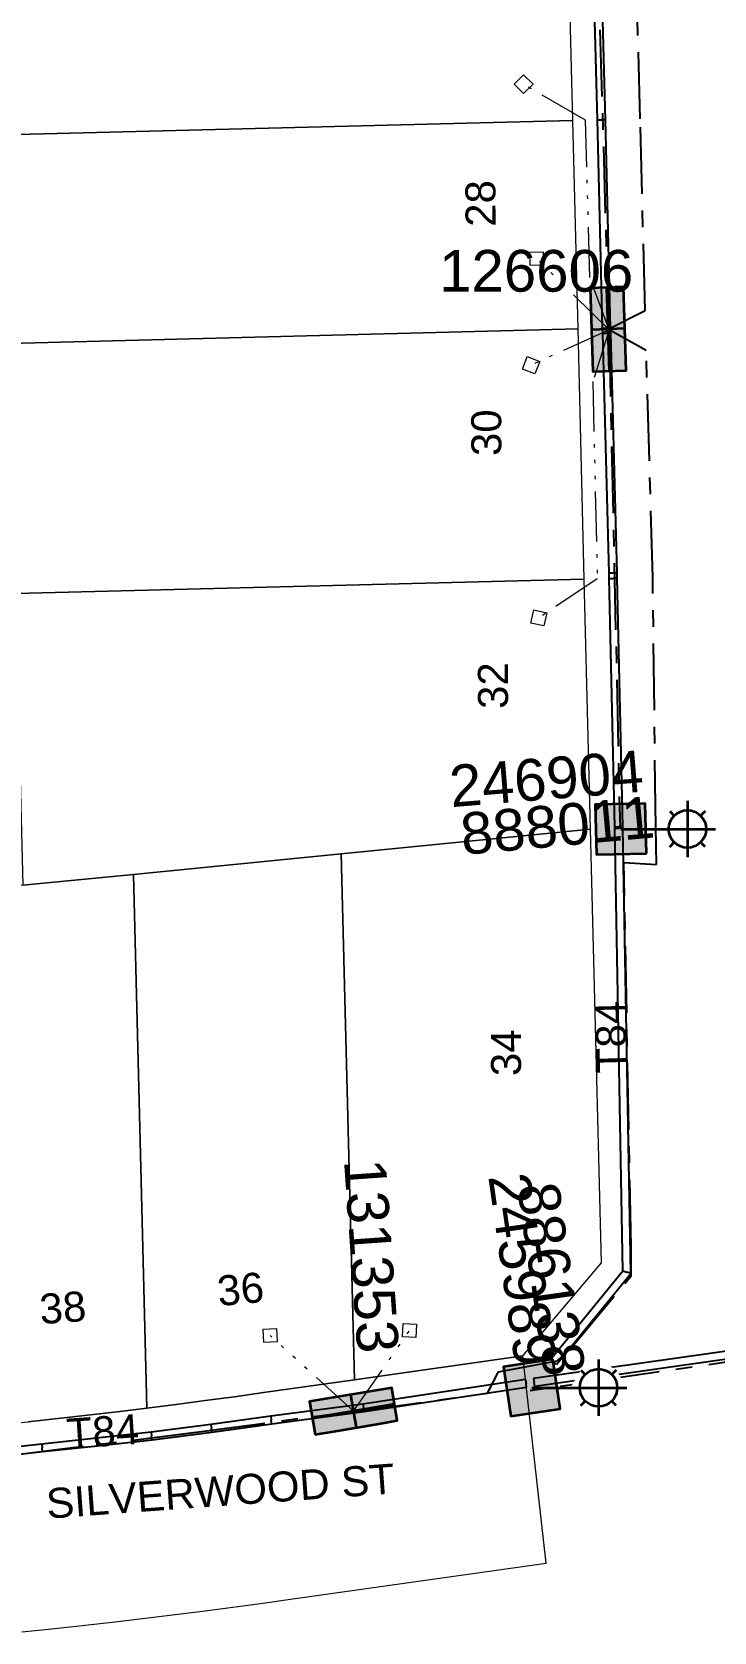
# Model space of a CAD drawing. Header units: metres. Extents: x 293418 to 294566, y 6233478 to 6234177.
# Drawn here: x 293951.8 to 293992.7, y 6233479.8 to 6233575.8 of the extents above; entities that cross this region are included whole.
import ezdxf
from ezdxf.enums import TextEntityAlignment as Align

# ---------------------------------------------------------------- set-up
doc = ezdxf.new("R2010")
doc.units = ezdxf.units.M
doc.linetypes.add('Cable Exist UG', pattern=[7, 4, -1, 1, -1])
doc.linetypes.add('PHANTOMX2', pattern=[6.6, 3, -0.75, 0.2, -0.75, 0.2, -0.75, 0.2, -0.75])
doc.layers.get('0').update_dxf_attribs({"color": 6})
for name, color, linetype, lineweight in [('_User_LV_Exist', 5, 'Continuous', 35), ('Cadastre Land Parcels_SP_EXT', 118, 'Continuous', 15), ('Cadastre Roads_SP_EXT', 218, 'Continuous', 15), ('Mains_LV_EXT', 163, 'Continuous', 25), ('Mains_LV_SL_EXT', 135, 'Continuous', 25), ('Services_SP_EXT', 42, 'PHANTOMX2', 20)]:
    doc.layers.add(name, color=color, linetype=linetype, lineweight=lineweight)
for name, color, linetype in [('Duct_SP_EXT', 30, 'Continuous'), ('Equip_SP_SL_EXT', 7, 'Continuous'), ('SupportsUG_SP_LV_EXT', 7, 'Continuous'), ('SupportsUG_SP_LV_SL_EXT', 7, 'Continuous')]:
    doc.layers.add(name, color=color, linetype=linetype)
doc.layers.add('Features_HIDE', color=1, linetype='Continuous', plot=False)
doc.styles.add('COLUMN_LABEL', font='arial.ttf', dxfattribs={"height": 2})
doc.styles.add('iecARIAL', font='arial.ttf', dxfattribs={"height": 2})
doc.styles.add('POLE_LABEL', font='arial.ttf', dxfattribs={"height": 2})
doc.styles.add('SL_LABEL', font='arial.ttf', dxfattribs={"height": 2})
doc.styles.get("Standard").update_dxf_attribs({"font": 'arial.ttf'})

# ---------------------------------------------------------------- blocks, each defined once
blk = doc.blocks.new('SL_LANTERN_EXT')
at = {"flags": 9}
for tag, p in [('LRATECODE', (-7.4, 0)), ('LOUTREACHVOCAB', (-7.2, 0)), ('LOUTREACH', (-7, 0)), ('LANTNUMBER', (-6.6, 0)), ('LNEW', (-6.4, 0)), ('LMASTVOCAB', (-6.2, 0)), ('LMAST', (-6, 0)), ('LLAMPVOCAB', (-5.8, 0)), ('LLAMP', (-5.6, 0)), ('LEXIST', (-5.4, 0)), ('LCHARGE3PERCENT', (-5.2, 0)), ('LCHARGE3', (-5, 0)), ('LCHARGE2PERCENT', (-4.8, 0)), ('LCHARGE2', (-4.6, 0)), ('LCHARGE1PERCENT', (-4.4, 0)), ('LCHARGE1', (-4.2, 0)), ('LCATEGORY', (-4, 0)), ('LBRACKETVOCAB', (-3.8, 0)), ('LBRACKET', (-3.6, 0)), ('LKINGHEIGHT', (-3.4, 0)), ('CREPLACE', (-3.2, 0)), ('CREMOVE', (-3, 0)), ('CNUMBER', (-2.8, 0)), ('CNEW', (-2.6, 0)), ('CEXIST', (-2.4, 0)), ('USAGE', (-2.2, 0)), ('STATE', (-2, 0)), ('OWNED_BY', (-1.8, 0)), ('ORIENTATION', (-1.6, 0)), ('OPERATING_VOLTAGE', (-1.4, 0)), ('NO_PHASES', (-1.2, 0)), ('LANTERN_TYPE', (-1, 0)), ('LANTERN_PURPOSE', (-0.8, 0)), ('CONTROL_TYPE', (-0.6, 0)), ('CONSTRUCTED_VOLTAGE', (-0.4, 0))]:
    blk.add_attdef(tag, text='', height=0.001, rotation=270, dxfattribs=at).set_placement(p, align=Align.MIDDLE_LEFT)
at = {"style": 'SL_LABEL', "flags": 9}
blk.add_attdef('STREET_CODE', text='', height=0.001, rotation=270, dxfattribs=at).set_placement((0.001, 0), align=Align.MIDDLE_LEFT)
at = {"flags": 1}
blk.add_attdef('Z', (0, 0), '', height=0.001, rotation=270, dxfattribs=at)
at = {"width": 0.9}
blk.add_attdef('LNUMBER', text='', height=1, dxfattribs=at).set_placement((7, -1), align=Align.MIDDLE_LEFT)
at = {"flags": 9}
for tag, p in [('LREMOVE', (0, -7.6)), ('LREPLACE', (0, -7.8)), ('LTYPE', (0, -8)), ('LTYPEVOCAB', (0, -8.2)), ('LEGEND', (0, -8.4)), ('SUBURB', (0, -8.6)), ('STREETNAME', (0, -8.8)), ('LOCATION', (0, -9)), ('NOTES', (0, -9.2)), ('MAINTAINED_BY', (0, -9.863))]:
    blk.add_attdef(tag, text='', height=0.001, dxfattribs=at).set_placement(p, align=Align.MIDDLE_LEFT)
blk.add_attdef('OPERATED_BY', (0, -9.607), '', height=0.001, dxfattribs=at)
at = {"layer": 'Features_HIDE', "width": 0.9}
blk.add_attdef('ASSET_NUM', text='', height=1, dxfattribs=at).set_placement((7, 1), align=Align.MIDDLE_LEFT)
blk.add_wipeout([(5.688, 0), (5.061, -1.061), (4, -1.688), (2.939, -1.061), (2.313, 0), (2.939, 1.061), (4, 1.687), (5.061, 1.061)])
for p, q in [((2.939, 1.061), (3.205, 0.795)), ((4, 1.687), (4, 0)), ((5.061, 1.061), (4.795, 0.795)), ((0, 0), (4, 0)), ((2.939, -1.061), (3.205, -0.795)), ((4, 0), (5.688, 0)), ((4, 0), (4, -1.688)), ((5.061, -1.061), (4.795, -0.795))]:
    blk.add_line(p, q)
blk.add_circle((4, 0), 1.125)
blk = doc.blocks.new('CCP_EXT')
at = {"flags": 9}
for tag, p in [('STATE', (0, -1.8)), ('USAGE', (0, -1.2)), ('LEGEND', (0, -1.4)), ('LIFE_SUPPORT', (0, -1.6)), ('NOTES', (0, -2))]:
    blk.add_attdef(tag, text='', height=0.2, dxfattribs=at).set_placement(p, align=Align.MIDDLE_LEFT)
blk.add_wipeout([(0, 0.566), (0.566, 0), (0, -0.566), (-0.566, 0)])
blk.add_lwpolyline([(-0.566, 0), (0, 0.566), (0.566, 0), (0, -0.566), (-0.566, 0)])
at = {"flags": 1}
blk.add_attdef('Z', (0, 0), '', height=0.2, dxfattribs=at)
at = {"flags": 9}
for tag, p in [('CCP_TYPE', (0, 0)), ('OPERATING_VOLTAGE', (0, -0.6)), ('ORIENTATION', (0, -0.8)), ('OWNED_BY', (0, -1)), ('CONSTRUCTED_VOLTAGE', (0, -0.2)), ('NO_PHASES', (0, -0.4))]:
    blk.add_attdef(tag, text='', height=0.2, dxfattribs=at).set_placement(p, align=Align.MIDDLE_LEFT)
blk = doc.blocks.new('PILLAR_EXT')
blk.add_hatch(color=256).paths.add_polyline_path([(-2.5, 1), (-2.5, -1), (2.5, -1), (2.5, 1)])
for p, q in [((0, 1), (0, -1)), ((-2.5, 0), (2.5, 0))]:
    blk.add_line(p, q)
at = {"ltscale": 10}
blk.add_line((2.5, 0), (-2.5, 0), dxfattribs=at)
blk.add_lwpolyline([(-2.5, -1), (-1.25, -1), (1.25, -1), (2.5, -1), (2.5, 1), (-2.5, 1)], close=True)
at = {"width": 0.9, "flags": 8}
blk.add_attdef('ASSET_NUM', text='', height=2, rotation=90, dxfattribs=at).set_placement((-2, 4), align=Align.MIDDLE_LEFT)
for tag, p, flags in [('OWNED_BY', (0, -0.2), 9), ('STATE', (0, -0.4), 9), ('SUPPORT_TYPE', (0, -0.6), 9), ('USAGE', (0, -0.8), 9), ('LEGEND', (0, -1), 9), ('STREETNAME', (0, -1.8), 9), ('SUBURB', (0, -2), 1), ('LOCATION', (0, -1.2), 9), ('NOTES', (0, -1.4), 9), ('PARENT', (0, -1.6), 9)]:
    blk.add_attdef(tag, p, '', height=0.2, dxfattribs=dict(flags=flags))
blk = doc.blocks.new('COLUMN_EXT')
blk.add_hatch(color=256).paths.add_polyline_path([(1.5, -1.5), (1.5, 1.5), (-1.5, 1.5), (-1.5, -1.5)])
blk.add_lwpolyline([(1.5, 1.5), (-1.5, 1.5), (-1.5, -1.5), (1.5, -1.5)], close=True)
at = {"flags": 9}
for tag, p in [('NOTES', (-1.813, 2)), ('STREETNAME', (-1.813, 1.6)), ('LOCATION', (-1.813, 1.4)), ('SUBURB', (-1.813, 1.8)), ('LEGEND', (-1.813, 1.2)), ('USAGE', (-1.813, 1)), ('COLUMN_TYPE', (-1.813, 0.4)), ('OWNED_BY', (-1.813, 0.6)), ('STATE', (-1.813, 0.8))]:
    blk.add_attdef(tag, text='', height=0.2, rotation=180, dxfattribs=at).set_placement(p, align=Align.MIDDLE_LEFT)
at = {"flags": 1}
blk.add_attdef('Z', (-1.813, 2.351), '', height=0.2, rotation=180, dxfattribs=at)
at = {"flags": 9}
for tag, style, p in [('STRUCTURE_PLANT_NUMBER', 'POLE_LABEL', (-1.813, -0.031)), ('STREET_CODE', 'COLUMN_LABEL', (-1.813, 0.2))]:
    blk.add_attdef(tag, text='', height=0.2, rotation=180, dxfattribs=dict(at, style=style)).set_placement(p, align=Align.MIDDLE_LEFT)
at = {"style": 'COLUMN_LABEL', "width": 0.9, "flags": 8}
blk.add_attdef('ASSET_NUM', text='', height=2, rotation=270, dxfattribs=at).set_placement((2, -4), align=Align.MIDDLE_LEFT)

msp = doc.modelspace()

# ---------------------------------------------------------------- linework, layer by layer
at = {"layer": 'Cadastre Land Parcels_SP_EXT', "linetype": 'Continuous'}
for points in [[(293984.23, 6233570.458), (293983.851, 6233585.455), (293949.718, 6233584.592), (293950.097, 6233569.594), (293984.23, 6233570.458)], [(293984.546, 6233557.961), (293984.23, 6233570.458), (293950.097, 6233569.594), (293950.414, 6233557.097), (293984.546, 6233557.961)], [(293984.925, 6233542.964), (293984.546, 6233557.961), (293950.414, 6233557.097), (293950.794, 6233542.101), (293984.925, 6233542.964)], [(293957.864, 6233525.259), (293970.337, 6233526.49), (293985.305, 6233527.967), (293984.925, 6233542.964), (293950.794, 6233542.101), (293951.236, 6233524.605), (293957.864, 6233525.259)], [(293981.235, 6233496.381), (293985.963, 6233501.966), (293985.305, 6233527.967), (293970.337, 6233526.49), (293971.135, 6233494.953), (293981.235, 6233496.381)], [(293960.428, 6233493.474), (293962.181, 6233493.702), (293963.933, 6233493.938), (293965.684, 6233494.182), (293971.135, 6233494.953), (293970.337, 6233526.49), (293957.864, 6233525.259), (293958.674, 6233493.252), (293960.428, 6233493.474)], [(293948.002, 6233492.073), (293949.782, 6233492.25), (293951.562, 6233492.435), (293953.341, 6233492.628), (293955.12, 6233492.829), (293956.897, 6233493.037), (293958.674, 6233493.252), (293957.864, 6233525.259), (293951.236, 6233524.605), (293945.403, 6233524.199), (293946.22, 6233491.904), (293948.002, 6233492.073)]]:
    msp.add_lwpolyline(points, close=True, dxfattribs=at)
at = {"layer": 'Duct_SP_EXT'}
for p, q in [((293985.725, 6233570.496), (293985.324, 6233585.327)), ((293986.205, 6233570.508), (293985.804, 6233585.34)), ((293985.725, 6233570.496), (293985.965, 6233570.502)), ((293986.02, 6233558), (293985.725, 6233570.496)), ((293986.205, 6233570.508), (293985.965, 6233570.502)), ((293986.499, 6233558.013), (293986.205, 6233570.508)), ((293986.02, 6233558), (293986.259, 6233558.007)), ((293986.028, 6233557.712), (293986.02, 6233558)), ((293986.028, 6233557.712), (293986.268, 6233557.719)), ((293986.028, 6233557.713), (293986.268, 6233557.719)), ((293986.413, 6233543.336), (293986.028, 6233557.713)), ((293986.499, 6233558.013), (293986.259, 6233558.007)), ((293986.508, 6233557.727), (293986.268, 6233557.719)), ((293986.508, 6233557.726), (293986.268, 6233557.719)), ((293986.508, 6233557.727), (293986.499, 6233558.013)), ((293986.893, 6233543.348), (293986.508, 6233557.726)), ((293986.413, 6233543.336), (293986.653, 6233543.342)), ((293986.422, 6233543), (293986.413, 6233543.336)), ((293986.422, 6233543), (293986.662, 6233543.006)), ((293986.75, 6233528.113), (293986.422, 6233543)), ((293986.893, 6233543.348), (293986.653, 6233543.342)), ((293986.902, 6233543.012), (293986.662, 6233543.006)), ((293986.902, 6233543.012), (293986.893, 6233543.348)), ((293987.23, 6233528.124), (293986.902, 6233543.012)), ((293986.75, 6233528.113), (293986.99, 6233528.118)), ((293986.75, 6233528.113), (293986.99, 6233528.118)), ((293986.753, 6233528.014), (293986.75, 6233528.113)), ((293986.753, 6233528.014), (293986.992, 6233528.019)), ((293987.239, 6233501.486), (293986.753, 6233528.014)), ((293987.23, 6233528.124), (293986.99, 6233528.118)), ((293987.23, 6233528.124), (293986.99, 6233528.118)), ((293987.232, 6233528.024), (293986.992, 6233528.019)), ((293987.232, 6233528.024), (293987.23, 6233528.124)), ((293987.722, 6233501.318), (293987.232, 6233528.024)), ((293982.886, 6233496.171), (293987.239, 6233501.486)), ((293987.239, 6233501.486), (293987.48, 6233501.402)), ((293983.257, 6233495.867), (293987.722, 6233501.318)), ((293987.722, 6233501.318), (293987.48, 6233501.402)), ((294004.98, 6233498.291), (293981.881, 6233495.03)), ((294005.047, 6233497.816), (293981.948, 6233494.555)), ((293982.886, 6233496.171), (293983.071, 6233496.019)), ((293983.257, 6233495.867), (293983.071, 6233496.019)), ((293981.392, 6233494.965), (293971.64, 6233493.494)), ((293981.392, 6233494.965), (293981.428, 6233494.728)), ((293981.881, 6233495.03), (293981.915, 6233494.793)), ((293981.948, 6233494.555), (293981.915, 6233494.793)), ((293981.464, 6233494.49), (293971.707, 6233493.019)), ((293981.464, 6233494.49), (293981.428, 6233494.728)), ((293971.64, 6233493.494), (293966.105, 6233492.76)), ((293971.707, 6233493.019), (293966.168, 6233492.284)), ((293971.64, 6233493.494), (293971.674, 6233493.257)), ((293971.707, 6233493.019), (293971.674, 6233493.257)), ((293962.519, 6233492.271), (293958.929, 6233491.813)), ((293966.105, 6233492.76), (293962.519, 6233492.271)), ((293962.519, 6233492.271), (293962.55, 6233492.033)), ((293962.582, 6233491.795), (293962.55, 6233492.033)), ((293966.169, 6233492.284), (293962.582, 6233491.795)), ((293966.105, 6233492.76), (293966.105, 6233492.76)), ((293966.105, 6233492.76), (293966.137, 6233492.522)), ((293966.105, 6233492.76), (293966.137, 6233492.522)), ((293966.168, 6233492.284), (293966.137, 6233492.522)), ((293966.169, 6233492.284), (293966.137, 6233492.522)), ((293966.168, 6233492.284), (293966.169, 6233492.284)), ((293952.369, 6233491.099), (293949.329, 6233490.762)), ((293952.369, 6233491.099), (293952.396, 6233490.861)), ((293955.653, 6233491.443), (293952.371, 6233491.099)), ((293952.371, 6233491.099), (293952.396, 6233490.861)), ((293955.705, 6233490.966), (293952.421, 6233490.622)), ((293958.931, 6233491.813), (293955.653, 6233491.443)), ((293955.653, 6233491.443), (293955.679, 6233491.205)), ((293955.705, 6233490.966), (293955.679, 6233491.205)), ((293958.988, 6233491.337), (293955.705, 6233490.966)), ((293958.929, 6233491.813), (293958.931, 6233491.813)), ((293958.929, 6233491.813), (293958.96, 6233491.575)), ((293958.931, 6233491.813), (293958.96, 6233491.575)), ((293958.99, 6233491.337), (293958.96, 6233491.575)), ((293958.988, 6233491.337), (293958.96, 6233491.575)), ((293958.99, 6233491.337), (293958.988, 6233491.337)), ((293962.582, 6233491.795), (293958.99, 6233491.337)), ((293952.422, 6233490.622), (293949.38, 6233490.285)), ((293952.422, 6233490.622), (293952.396, 6233490.861)), ((293952.421, 6233490.622), (293952.396, 6233490.861))]:
    msp.add_line(p, q, dxfattribs=at)
at = {"layer": 'Mains_LV_EXT', "linetype": 'Cable Exist UG'}
for points in [[(293986.362, 6233557.949), (293988.574, 6233559.075), (293988.574, 6233559.075), (293988.279, 6233570.561), (293987.878, 6233585.56), (293987.832, 6233587.509), (293985.829, 6233587.411), (293985.829, 6233587.411), (293985.543, 6233598.006), (293985.162, 6233613.003)], [(293933.386, 6233488.918), (293943.953, 6233489.618), (293961.795, 6233491.826), (293971.067, 6233493.071)]]:
    msp.add_lwpolyline(points, dxfattribs=at)
at = {"layer": 'Mains_LV_SL_EXT', "linetype": 'Cable Exist UG'}
for points in [[(293986.41, 6233557.916), (293985.606, 6233585.458)], [(293986.41, 6233557.916), (293987.066, 6233528.06)], [(294015.896, 6233499.278), (294015.19, 6233497.182), (294005.22, 6233495.774), (294003.272, 6233497.456), (293981.672, 6233494.281)]]:
    msp.add_lwpolyline(points, dxfattribs=at)

# ---------------------------------------------------------------- texts
at = {"layer": 'Cadastre Roads_SP_EXT'}
msp.add_text('SILVERWOOD ST', height=1.8, rotation=4.15964, dxfattribs=at).set_placement((293952.705, 6233486.622))
at = {"layer": 'Features_HIDE'}
for s, rotation, p in [('28', 90.25693, (293979.6, 6233564.092)), ('30', 90.25465, (293979.949, 6233550.346)), ('32', 90.25465, (293980.349, 6233535.18)), ('34', 90.25578, (293981.131, 6233513.164)), ('36', 5.4281, (293962.989, 6233499.365)), ('38', 4.06752, (293952.298, 6233498.285))]:
    msp.add_text(s, height=1.8, rotation=rotation, dxfattribs=at).set_placement(p)
at = {"layer": 'Mains_LV_EXT'}
for rotation, p in [(91.44929, (293987.478, 6233513.36)), (3.78115, (293953.925, 6233490.82))]:
    msp.add_text('T84', height=1.8, rotation=rotation, dxfattribs=at).set_placement(p)

# ---------------------------------------------------------------- next in the draw order: block references
at = {"layer": 'Services_SP_EXT'}
msp.add_blockref('CCP_EXT', (293981.283, 6233572.637), dxfattribs=at)
for p, rotation in [((293982.068, 6233562.174), 315.8793234779806), ((293981.731, 6233555.788), 24.20536790179155), ((293982.195, 6233540.635), 32.82440953179419), ((293974.44, 6233497.897), 222.0000001476555), ((293966.067, 6233497.604), 317.9999998746604)]:
    msp.add_blockref('CCP_EXT', p, dxfattribs=dict(at, rotation=rotation))

# ---------------------------------------------------------------- next in the draw order: linework, layer by layer
at = {"layer": 'Cadastre Roads_SP_EXT', "linetype": 'Continuous'}
msp.add_lwpolyline([(293951.164, 6233479.827), (293952.975, 6233480.016), (293954.786, 6233480.212), (293956.595, 6233480.417), (293958.404, 6233480.628), (293960.212, 6233480.849), (293962.019, 6233481.077), (293963.824, 6233481.312), (293965.63, 6233481.556), (293967.433, 6233481.807), (293982.627, 6233483.955), (293981.235, 6233496.381), (293971.135, 6233494.953), (293965.684, 6233494.182), (293963.933, 6233493.938), (293962.181, 6233493.702), (293960.428, 6233493.474), (293958.674, 6233493.252), (293956.897, 6233493.037), (293955.12, 6233492.829), (293953.341, 6233492.628), (293951.562, 6233492.435)], dxfattribs=at)
at = {"layer": 'Mains_LV_EXT', "linetype": 'Cable Exist UG'}
msp.add_lwpolyline([(293971.158, 6233493.024), (293979.115, 6233494.145), (293979.77, 6233495.437), (293983.295, 6233496.09), (293984.153, 6233496.882), (293984.153, 6233496.882), (293987.728, 6233501.189), (293987.731, 6233502.951), (293987.731, 6233502.951), (293987.296, 6233525.965), (293989.263, 6233525.851), (293989.263, 6233525.851), (293989.215, 6233528.097), (293989.032, 6233543.057), (293988.639, 6233556.661), (293986.41, 6233557.916)], dxfattribs=at)
at = {"layer": 'Services_SP_EXT'}
for points in [[(293986.41, 6233557.916), (293985.261, 6233561.057), (293984.996, 6233570.478), (293981.283, 6233572.637)], [(293986.41, 6233557.916), (293982.068, 6233562.174)], [(293986.41, 6233557.916), (293981.731, 6233555.788)], [(293986.41, 6233557.916), (293985.434, 6233554.809), (293985.704, 6233542.983), (293982.195, 6233540.635)], [(293971.067, 6233493.071), (293974.44, 6233497.897)], [(293971.067, 6233493.071), (293966.067, 6233497.604)]]:
    msp.add_lwpolyline(points, dxfattribs=at)

# ---------------------------------------------------------------- next in the draw order: block references
at = {"layer": '_User_LV_Exist'}
ref = msp.add_blockref('PILLAR_EXT', (293986.362, 6233557.949), dxfattribs=dict(at, rotation=271.7602450484172))
ref.add_attrib('ASSET_NUM', '126606', dxfattribs={"layer": '0', "height": 2.5, "style": 'iecARIAL'}).set_placement((293987.862, 6233561.449), align=Align.MIDDLE_RIGHT)
ref = msp.add_blockref('PILLAR_EXT', (293971.067, 6233493.071), dxfattribs=dict(at, rotation=9.594119060870243))
ref.add_attrib('ASSET_NUM', '131353', dxfattribs={"layer": '0', "height": 2.5, "rotation": 274.02573, "style": 'iecARIAL'}).set_placement((293972.567, 6233496.571), align=Align.MIDDLE_RIGHT)
at = {"layer": 'SupportsUG_SP_LV_EXT'}
ref = msp.add_blockref('PILLAR_EXT', (293986.362, 6233557.949), dxfattribs=dict(at, rotation=271.7602450484172))
ref.add_attrib('ASSET_NUM', '126606', dxfattribs={"layer": '0', "height": 2.5, "style": 'iecARIAL'}).set_placement((293987.862, 6233561.449), align=Align.MIDDLE_RIGHT)
ref = msp.add_blockref('PILLAR_EXT', (293971.067, 6233493.071), dxfattribs=dict(at, rotation=9.594119060870243))
ref.add_attrib('ASSET_NUM', '131353', dxfattribs={"layer": '0', "height": 2.5, "rotation": 274.02573, "style": 'iecARIAL'}).set_placement((293972.567, 6233496.571), align=Align.MIDDLE_RIGHT)

# ---------------------------------------------------------------- next in the draw order: block references
at = {"layer": 'Equip_SP_SL_EXT'}
ref = msp.add_blockref('SL_LANTERN_EXT', (293987.11, 6233527.976), dxfattribs=at)
ref.add_attrib('ASSET_NUM', '246904', dxfattribs={"layer": '0', "height": 2.5, "rotation": 4.62217, "style": 'iecARIAL'}).set_placement((293988.61, 6233529.476), align=Align.BOTTOM_RIGHT)
ref = msp.add_blockref('SL_LANTERN_EXT', (293981.778, 6233494.473), dxfattribs=at)
ref.add_attrib('ASSET_NUM', '245989', dxfattribs={"layer": '0', "height": 2.5, "rotation": 278.11652, "style": 'iecARIAL'}).set_placement((293983.278, 6233495.973), align=Align.TOP_RIGHT)

# ---------------------------------------------------------------- next in the draw order: block references
at = {"layer": 'SupportsUG_SP_LV_SL_EXT'}
ref = msp.add_blockref('COLUMN_EXT', (293987.11, 6233527.976), dxfattribs=dict(at, rotation=271.4491832738124))
ref.add_attrib('ASSET_NUM', '888011', dxfattribs={"layer": '0', "height": 2.5, "rotation": 5.2287, "style": 'COLUMN_LABEL'}).set_placement((293989.11, 6233528.726), align=Align.MIDDLE_RIGHT)
ref = msp.add_blockref('COLUMN_EXT', (293981.778, 6233494.473), dxfattribs=dict(at, rotation=8.470146175900872))
ref.add_attrib('ASSET_NUM', '886138', dxfattribs={"layer": '0', "height": 2.5, "rotation": 278.11652, "style": 'COLUMN_LABEL'}).set_placement((293983.778, 6233495.223), align=Align.MIDDLE_RIGHT)

# ---------------------------------------------------------------- next in the draw order: block references
at = {"layer": '_User_LV_Exist'}
ref = msp.add_blockref('SL_LANTERN_EXT', (293987.11, 6233527.976), dxfattribs=at)
ref.add_attrib('ASSET_NUM', '246904', dxfattribs={"layer": '0', "height": 2.5, "rotation": 4.62217, "style": 'iecARIAL'}).set_placement((293988.61, 6233529.476), align=Align.BOTTOM_RIGHT)
ref = msp.add_blockref('SL_LANTERN_EXT', (293981.778, 6233494.473), dxfattribs=at)
ref.add_attrib('ASSET_NUM', '245989', dxfattribs={"layer": '0', "height": 2.5, "rotation": 278.11652, "style": 'iecARIAL'}).set_placement((293983.278, 6233495.973), align=Align.TOP_RIGHT)

# ---------------------------------------------------------------- next in the draw order: block references
ref = msp.add_blockref('COLUMN_EXT', (293987.11, 6233527.976), dxfattribs=dict(at, rotation=271.4491832738124))
ref.add_attrib('ASSET_NUM', '888011', dxfattribs={"layer": '0', "height": 2.5, "rotation": 5.2287, "style": 'COLUMN_LABEL'}).set_placement((293989.11, 6233528.726), align=Align.MIDDLE_RIGHT)
ref = msp.add_blockref('COLUMN_EXT', (293981.778, 6233494.473), dxfattribs=dict(at, rotation=8.470146175900872))
ref.add_attrib('ASSET_NUM', '886138', dxfattribs={"layer": '0', "height": 2.5, "rotation": 278.11652, "style": 'COLUMN_LABEL'}).set_placement((293983.778, 6233495.223), align=Align.MIDDLE_RIGHT)

doc.saveas('drawing.dxf')
